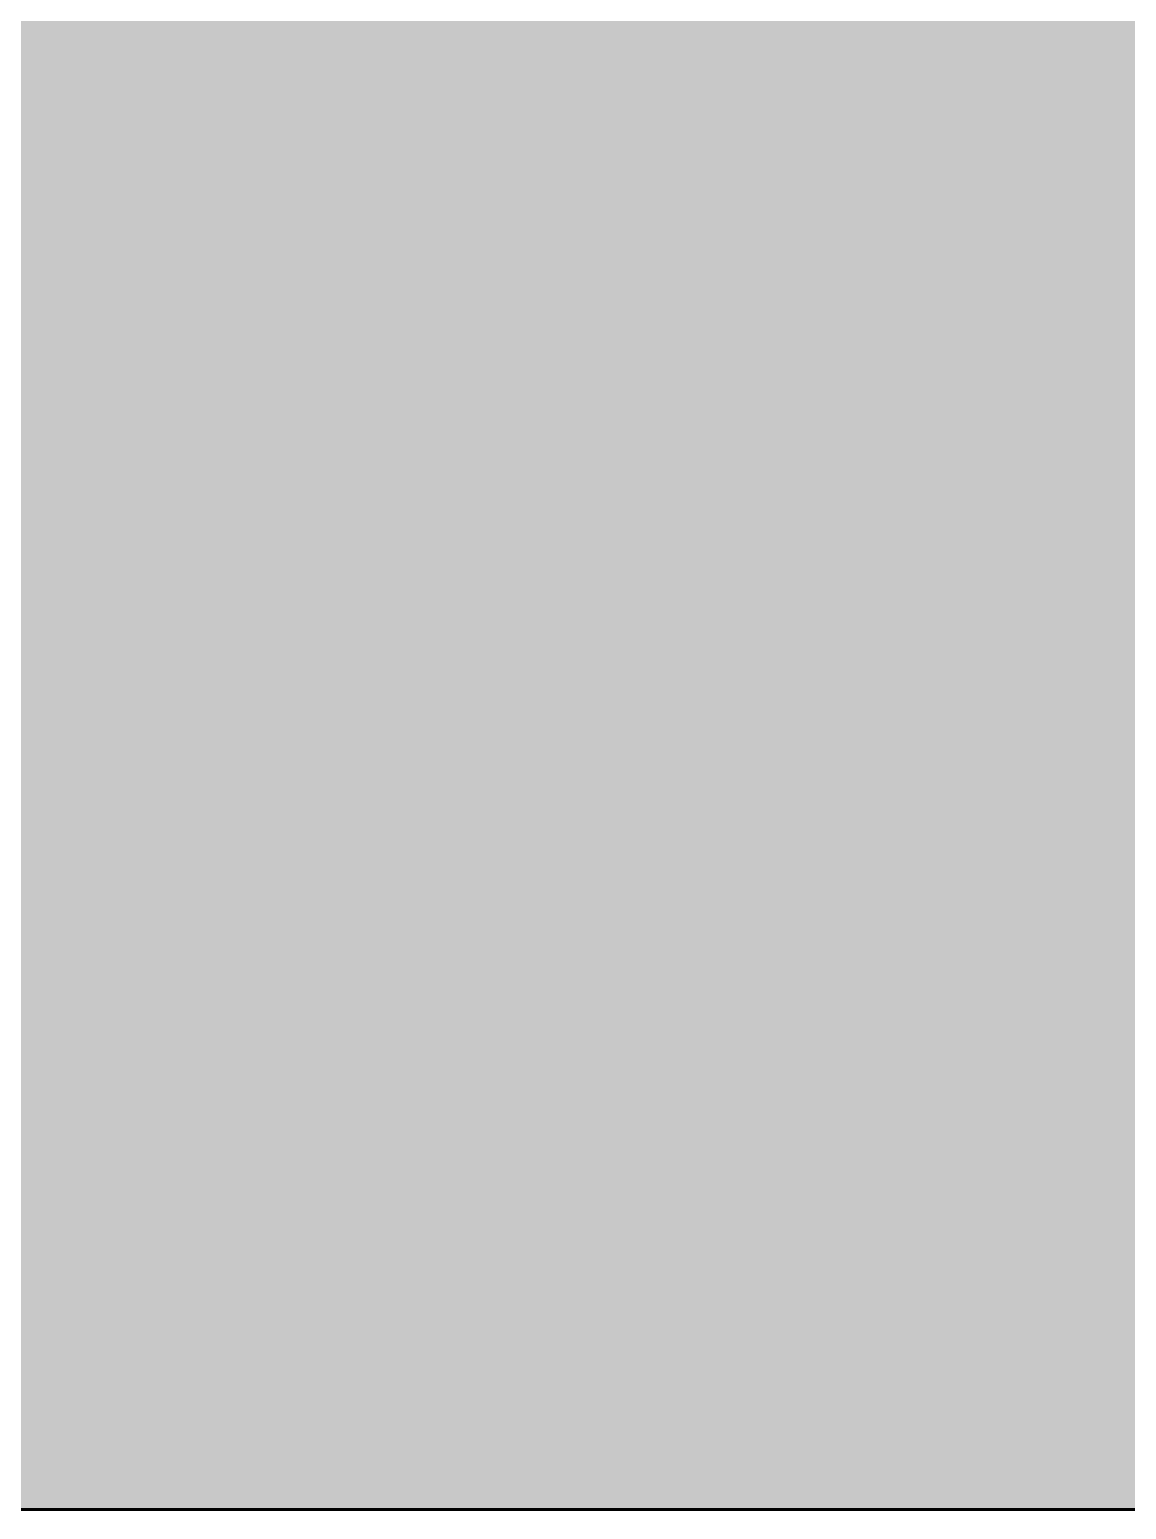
# Model space of a CAD drawing. Header units: inches. Extents: x -4169 to -1846, y 9706 to 12377.
# Drawn here: x -3822.96 to -3812.53, y 10363.19 to 10377.27 of the extents above; entities that cross this region are included whole.
import ezdxf

# ---------------------------------------------------------------- set-up
doc = ezdxf.new("R2010")
doc.units = ezdxf.units.IN
doc.header["$MEASUREMENT"] = 0
for name, color, linetype, lineweight in [('0-1', 7, 'Continuous', 5), ('0-3', 7, 'Continuous', 9), ('A-GENM-6', 250, 'Continuous', 60), ('A-GENM-8', 253, 'Continuous', 9)]:
    doc.layers.add(name, color=color, linetype=linetype, lineweight=lineweight)

# ---------------------------------------------------------------- blocks, each defined once
blk = doc.blocks.new('V-Series_EWC4_SPVU_RFA_2015 - 1ST FLOOR-2484708-ENLARGED RCP - 1ST FLOOR PLAN')
at = {"layer": 'A-GENM-8'}
blk.add_hatch(color=256, dxfattribs=at).paths.add_polyline_path([(-3103.894, 12060.252), (-3103.921, 12088.189), (-3104.332, 12088.189), (-3104.332, 12088.689), (-3131.332, 12088.689), (-3131.332, 12088.189), (-3131.769, 12088.189), (-3131.769, 12060.252), (-3131.332, 12060.252), (-3131.332, 12064.824), (-3104.332, 12064.824), (-3104.332, 12060.252)], flags=0)
at = {"layer": 'A-GENM-6'}
blk.add_line((-3131.769, 12060.252), (-3131.769, 12089.689), dxfattribs=at)
blk = doc.blocks.new('CTR - 1st Phase - Shell_rvt-1-ENLARGED RCP - 1ST FLOOR PLAN')
at = {"layer": '0-3', "rotation": 89.99999999999994}
blk.add_blockref('V-Series_EWC4_SPVU_RFA_2015 - 1ST FLOOR-2484708-ENLARGED RCP - 1ST FLOOR PLAN', (8257.866, 13494.959), dxfattribs=at)

msp = doc.modelspace()

# ---------------------------------------------------------------- block references
at = {"layer": '0-1'}
msp.add_blockref('CTR - 1st Phase - Shell_rvt-1-ENLARGED RCP - 1ST FLOOR PLAN', (0, 0), dxfattribs=at)

doc.saveas('drawing.dxf')
